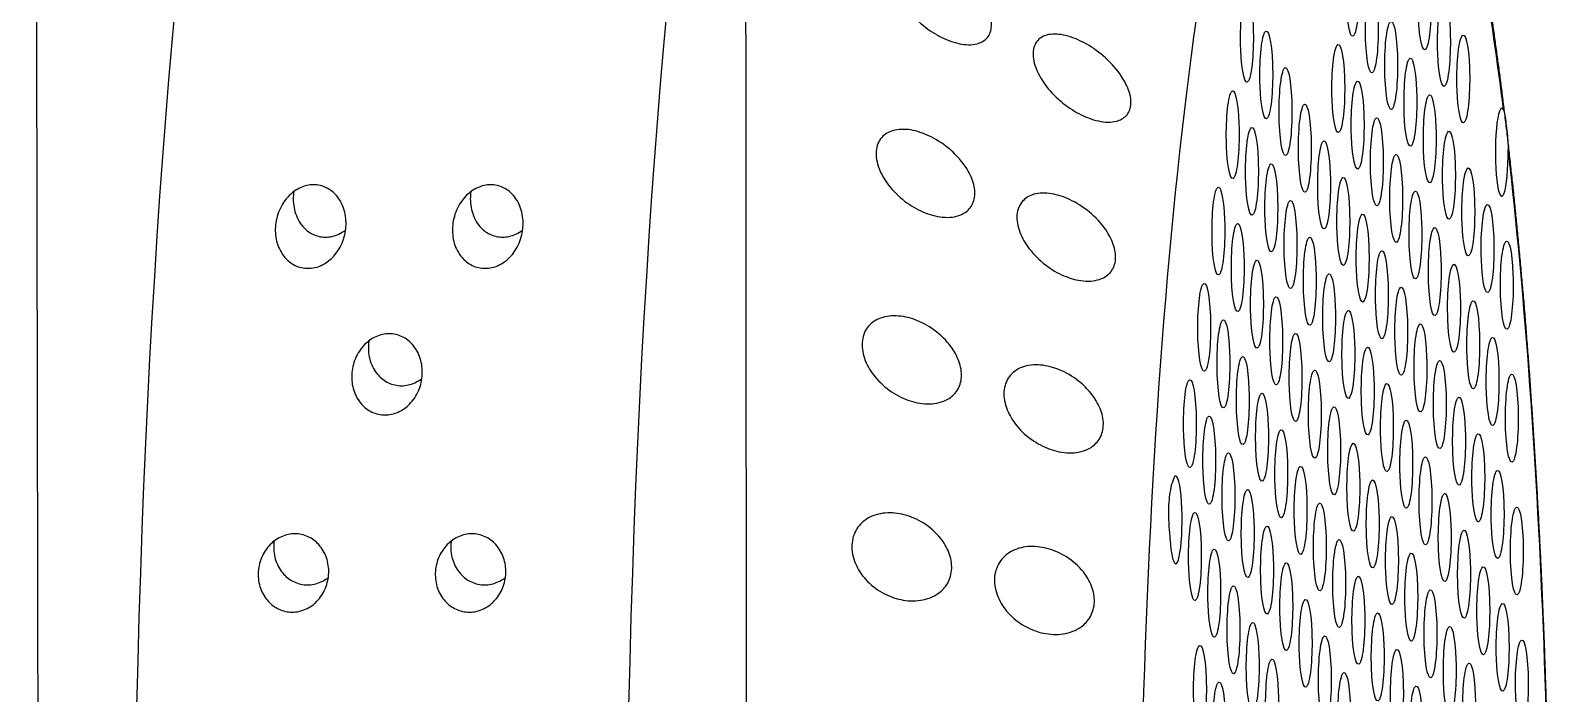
# Model space of a CAD drawing. Extents: x 413 to 494, y 628 to 766.
# Drawn here: x 436.242 to 437.821, y 682.244 to 682.93 of the extents above; entities that cross this region are included whole.
import ezdxf

# ---------------------------------------------------------------- set-up
doc = ezdxf.new("R2010")
doc.units = 0
doc.header["$MEASUREMENT"] = 0
for name, color, linetype in [('1', 4, 'Continuous'), ('BDIM_CYAN', 4, 'Continuous'), ('BDIM_YELLOW', 2, 'Continuous')]:
    doc.layers.add(name, color=color, linetype=linetype)

# ---------------------------------------------------------------- blocks, each defined once
blk = doc.blocks.new('2018 BEAM (110V)')
at = {"layer": 'BDIM_CYAN', "flags": 128}
for points in [[(23.5936, 43.2542), (23.599, 39.3431), (23.6003, 37.3875), (23.6051, 35.432)], [(22.8592, 42.8495), (22.8684, 37.7694), (22.8749, 34.4844)]]:
    blk.add_lwpolyline(points, dxfattribs=at)
at = {"layer": 'BDIM_YELLOW'}
for centre, major_axis, start_param, end_param in [((23.2391, 38.4849), (0, -1.875), 3.141593, 6.283185), ((23.748, 38.4849), (0, -1.875), 3.141593, 6.283185), ((24.2139, 38.4849), (0, -1.4272), 2.994561, 6.430217), ((24.2268, 39.5088), (0, 0.0455), 0.253665, 6.53685), ((24.3014, 39.4948), (0, 0.0455), 0.253665, 6.53685), ((24.2285, 38.4849), (0, -1.3917), 2.276318, 2.419801), ((24.1175, 39.4611), (0, 0.0455), 0.253665, 6.53685), ((24.2467, 39.4709), (0, 0.0455), 0.253665, 6.53685), ((24.3213, 39.4569), (0, 0.0455), 0.253665, 6.53685), ((24.2667, 39.4331), (0, 0.0455), 0.253665, 6.53685), ((24.1375, 39.4232), (0, 0.0455), 0.253665, 6.53685), ((24.3413, 39.4191), (0, 0.0455), 0.253665, 6.53685), ((24.212, 39.4092), (0, 0.0455), 0.253665, 6.53685), ((24.1574, 39.3854), (0, 0.0455), 0.253665, 6.53685), ((24.2866, 39.3952), (0, 0.0455), 0.253665, 6.53685), ((24.232, 39.3714), (0, 0.0455), 0.253665, 6.53685), ((24.1028, 39.3615), (0, 0.0455), 0.253665, 6.53685), ((24.3066, 39.3573), (0, 0.0455), 0.253665, 6.53685), ((24.1774, 39.3475), (0, 0.0455), 0.253665, 6.53685), ((24.2519, 39.3335), (0, 0.0455), 0.253665, 6.53685), ((24.3811, 39.3433), (0, 0.0455), 6.025162, 11.05551), ((24.1227, 39.3236), (0, 0.0455), 0.253665, 6.53685), ((24.3265, 39.3195), (0, 0.0455), 0.253665, 6.53685), ((24.1973, 39.3096), (0, 0.0455), 0.253665, 6.53685), ((24.1427, 39.2858), (0, 0.0455), 0.253665, 6.53685), ((24.2719, 39.2956), (0, 0.0455), 0.253665, 6.53685), ((24.2285, 38.4849), (0, -1.3917), 1.410939, 2.237983), ((24.2172, 39.2718), (0, 0.0455), 0.253665, 6.53685), ((24.3465, 39.2816), (0, 0.0455), 0.253665, 6.53685), ((24.088, 39.2619), (0, 0.0455), 0.253665, 6.53685), ((24.2918, 39.2578), (0, 0.0455), 0.253665, 6.53685), ((24.1626, 39.2479), (0, 0.0455), 0.253665, 6.53685), ((24.3664, 39.2437), (0, 0.0455), 0.253665, 6.53685), ((24.108, 39.2241), (0, 0.0455), 0.253665, 6.53685), ((24.2372, 39.2339), (0, 0.0455), 0.253665, 6.53685), ((24.1825, 39.21), (0, 0.0455), 0.253665, 6.53685), ((24.3118, 39.2199), (0, 0.0455), 0.253665, 6.53685), ((24.2571, 39.196), (0, 0.0455), 0.253665, 6.53685), ((24.3863, 39.2059), (0, 0.0455), 0.253665, 6.53685), ((24.1279, 39.1862), (0, 0.0455), 0.253665, 6.53685), ((24.3317, 39.182), (0, 0.0455), 0.253665, 6.53685), ((24.0733, 39.1623), (0, 0.0455), 0.253665, 6.53685), ((24.2025, 39.1722), (0, 0.0455), 0.253665, 6.53685), ((24.1478, 39.1483), (0, 0.0455), 0.253665, 6.53685), ((24.2771, 39.1582), (0, 0.0455), 0.253665, 6.53685), ((24.3516, 39.1442), (0, 0.0455), 0.253665, 6.53685), ((24.2224, 39.1343), (0, 0.0455), 0.253665, 6.53685), ((24.0932, 39.1245), (0, 0.0455), 0.253665, 6.53685), ((24.297, 39.1203), (0, 0.0455), 0.253665, 6.53685), ((24.1678, 39.1105), (0, 0.0455), 0.253665, 6.53685), ((24.2424, 39.0964), (0, 0.0455), 0.253665, 6.53685), ((24.3716, 39.1063), (0, 0.0455), 0.253665, 6.53685), ((24.1132, 39.0866), (0, 0.0455), 0.253665, 6.53685), ((24.317, 39.0824), (0, 0.0455), 0.253665, 6.53685), ((24.1877, 39.0726), (0, 0.0455), 0.253665, 6.53685), ((24.3915, 39.0684), (0, 0.0455), 0.253665, 6.53685), ((24.0585, 39.0627), (0, 0.0455), 0.253665, 6.53685), ((24.1331, 39.0487), (0, 0.0455), 0.253665, 6.53685), ((24.2623, 39.0586), (0, 0.0455), 0.253665, 6.53685), ((24.2077, 39.0347), (0, 0.0455), 0.253665, 6.53685), ((24.3369, 39.0446), (0, 0.0455), 0.253665, 6.53685), ((24.0785, 39.0249), (0, 0.0455), 0.253665, 6.53685), ((24.2823, 39.0207), (0, 0.0455), 0.253665, 6.53685), ((24.153, 39.0109), (0, 0.0455), 0.253665, 6.53685), ((24.3568, 39.0067), (0, 0.0455), 0.253665, 6.53685), ((24.0984, 38.987), (0, 0.0455), 0.253665, 6.53685), ((24.2276, 38.9969), (0, 0.0455), 0.253665, 6.53685), ((24.173, 38.973), (0, 0.0455), 0.253665, 6.53685), ((24.3022, 38.9828), (0, 0.0455), 0.253665, 6.53685), ((24.0438, 38.9632), (0, 0.0455), 1.836372, 6.86672), ((24.2476, 38.959), (0, 0.0455), 0.253665, 6.53685), ((24.3768, 38.9688), (0, 0.0455), 0.253665, 6.53685), ((24.1183, 38.9491), (0, 0.0455), 0.253665, 6.53685), ((24.3221, 38.945), (0, 0.0455), 0.253665, 6.53685), ((24.0637, 38.9253), (0, 0.0455), 0.253665, 6.53685), ((24.1929, 38.9351), (0, 0.0455), 0.253665, 6.53685), ((24.3967, 38.931), (0, 0.0455), 0.253665, 6.53685), ((24.1383, 38.9113), (0, 0.0455), 0.253665, 6.53685), ((24.2675, 38.9211), (0, 0.0455), 0.253665, 6.53685), ((24.3421, 38.9071), (0, 0.0455), 0.253665, 6.53685), ((24.2129, 38.8973), (0, 0.0455), 0.253665, 6.53685), ((24.0837, 38.8874), (0, 0.0455), 0.253665, 6.53685), ((24.2875, 38.8833), (0, 0.0455), 0.253665, 6.53685), ((24.1582, 38.8734), (0, 0.0455), 0.253665, 6.53685), ((24.2328, 38.8594), (0, 0.0455), 0.253665, 6.53685), ((24.362, 38.8692), (0, 0.0455), 0.253665, 6.53685), ((24.1036, 38.8496), (0, 0.0455), 0.253665, 6.53685), ((24.3074, 38.8454), (0, 0.0455), 0.253665, 6.53685), ((24.1782, 38.8355), (0, 0.0455), 0.253665, 6.53685), ((24.382, 38.8314), (0, 0.0455), 0.253665, 6.53685), ((24.2528, 38.8215), (0, 0.0455), 0.253665, 6.53685), ((24.1235, 38.8117), (0, 0.0455), 0.253665, 6.53685), ((24.1981, 38.7977), (0, 0.0455), 0.253665, 6.53685), ((24.3273, 38.8075), (0, 0.0455), 0.253665, 6.53685), ((24.0689, 38.7878), (0, 0.0455), 0.253665, 6.53685), ((24.2727, 38.7837), (0, 0.0455), 0.253665, 6.53685), ((24.4019, 38.7935), (0, 0.0455), 0.253665, 6.53685), ((24.1435, 38.7738), (0, 0.0455), 0.253665, 6.53685), ((24.3473, 38.7697), (0, 0.0455), 0.253665, 6.53685), ((24.0888, 38.75), (0, 0.0455), 0.253665, 6.53685), ((24.2181, 38.7598), (0, 0.0455), 0.253665, 6.53685), ((24.2926, 38.7458), (0, 0.0455), 0.253665, 6.53685)]:
    blk.add_ellipse(centre, major_axis=major_axis, ratio=0.145722, start_param=start_param, end_param=end_param, dxfattribs=at)
blk.add_open_spline([(24.4288, 38.2452), (24.4303, 38.3189), (24.4313, 38.393), (24.4318, 38.4673), (24.4316, 38.5417), (24.4309, 38.616), (24.4296, 38.6899), (24.4277, 38.7632), (24.4253, 38.8357), (24.4223, 38.9073), (24.4187, 38.9777), (24.4146, 39.0467), (24.41, 39.1141), (24.4049, 39.1798), (24.3992, 39.2436), (24.3931, 39.3053), (24.3865, 39.3648), (24.3794, 39.4218), (24.3719, 39.4762), (24.3639, 39.5279), (24.3556, 39.5768), (24.3468, 39.6227), (24.3376, 39.6656), (24.3281, 39.7054), (24.3182, 39.742), (24.3078, 39.7754), (24.297, 39.8055), (24.2856, 39.8326), (24.2734, 39.8567), (24.2599, 39.878), (24.2443, 39.8967)], degree=1, dxfattribs=at)
for points, knots in [([(23.7993, 39.4633), (23.7932, 39.4666), (23.7867, 39.471), (23.7745, 39.4814), (23.7688, 39.4875), (23.7605, 39.4989), (23.757, 39.505), (23.7537, 39.514), (23.7529, 39.517), (23.752, 39.5227), (23.7519, 39.5254), (23.7525, 39.5305), (23.7531, 39.5328), (23.7551, 39.5369), (23.7565, 39.5387), (23.7613, 39.543), (23.7657, 39.5446), (23.7754, 39.5459), (23.7817, 39.5452), (23.7947, 39.5415), (23.8014, 39.5386), (23.8139, 39.5314), (23.8207, 39.5266), (23.8332, 39.5152), (23.839, 39.5086), (23.8466, 39.4972), (23.8494, 39.4919), (23.8529, 39.4815), (23.8536, 39.4763), (23.8526, 39.4676), (23.8509, 39.4638), (23.8455, 39.4582), (23.8419, 39.4564), (23.8328, 39.454), (23.8263, 39.4542), (23.8128, 39.4572), (23.8057, 39.4599), (23.7993, 39.4633)], [0, 0, 0, 0, 0.0233552, 0.0233552, 0.0467103, 0.0467103, 0.0658795, 0.0658795, 0.0754641, 0.0754641, 0.0850487, 0.0850487, 0.0946332, 0.0946332, 0.1042178, 0.1042178, 0.123387, 0.123387, 0.1467421, 0.1467421, 0.1700973, 0.1700973, 0.1945396, 0.1945396, 0.2189818, 0.2189818, 0.2355966, 0.2355966, 0.2522113, 0.2522113, 0.2688261, 0.2688261, 0.2854408, 0.2854408, 0.3098831, 0.3098831, 0.3343253, 0.3343253, 0.3343253, 0.3343253]), ([(23.9437, 39.3833), (23.9375, 39.3866), (23.931, 39.3909), (23.9187, 39.4014), (23.913, 39.4074), (23.9047, 39.4189), (23.9012, 39.425), (23.8979, 39.434), (23.8971, 39.437), (23.8962, 39.4427), (23.8961, 39.4455), (23.8967, 39.4505), (23.8974, 39.4528), (23.8994, 39.4569), (23.9007, 39.4587), (23.9056, 39.4631), (23.9099, 39.4647), (23.9197, 39.4659), (23.926, 39.4652), (23.939, 39.4615), (23.9457, 39.4585), (23.9582, 39.4514), (23.9649, 39.4465), (23.9775, 39.4351), (23.9833, 39.4286), (23.9908, 39.4172), (23.9936, 39.4119), (23.9972, 39.4015), (23.9979, 39.3964), (23.9969, 39.3876), (23.9952, 39.3838), (23.9898, 39.3782), (23.9862, 39.3764), (23.9771, 39.3741), (23.9706, 39.3742), (23.9571, 39.3771), (23.95, 39.3799), (23.9437, 39.3833)], [0, 0, 0, 0, 0.023389, 0.023389, 0.0467779, 0.0467779, 0.0659746, 0.0659746, 0.0755729, 0.0755729, 0.0851712, 0.0851712, 0.0947696, 0.0947696, 0.1043679, 0.1043679, 0.1235645, 0.1235645, 0.1469535, 0.1469535, 0.1703425, 0.1703425, 0.1947513, 0.1947513, 0.2191601, 0.2191601, 0.2357472, 0.2357472, 0.2523342, 0.2523342, 0.2689213, 0.2689213, 0.2855084, 0.2855084, 0.3099172, 0.3099172, 0.334326, 0.334326, 0.334326, 0.334326]), ([(24.3828, 39.3873), (24.383, 39.387), (24.3832, 39.3867), (24.3839, 39.3847), (24.3843, 39.3824), (24.385, 39.377), (24.3853, 39.3742), (24.3861, 39.3677), (24.3865, 39.3641), (24.3873, 39.3557), (24.3877, 39.3509), (24.3878, 39.3461)], [-0.10333223, -0.10333223, -0.10333223, -0.10333223, -0.09981809, -0.09981809, -0.08531374, -0.08531374, -0.07331614, -0.07331614, -0.06095866, -0.06095866, -0.0463084, -0.0463084, -0.0463084, -0.0463084]), ([(23.7824, 39.2817), (23.7762, 39.2843), (23.7696, 39.2881), (23.7572, 39.2976), (23.7514, 39.3033), (23.7429, 39.3145), (23.7393, 39.3205), (23.7358, 39.3297), (23.7349, 39.3328), (23.7339, 39.3389), (23.7338, 39.3418), (23.7342, 39.3473), (23.7348, 39.3499), (23.7368, 39.3546), (23.7381, 39.3567), (23.7428, 39.3621), (23.7471, 39.3645), (23.7569, 39.3672), (23.7632, 39.3674), (23.7762, 39.3653), (23.783, 39.363), (23.7955, 39.357), (23.8024, 39.3527), (23.8152, 39.3422), (23.8211, 39.336), (23.8289, 39.3247), (23.8318, 39.3194), (23.8355, 39.3087), (23.8364, 39.3032), (23.8355, 39.2937), (23.8339, 39.2893), (23.8286, 39.2825), (23.8251, 39.2801), (23.816, 39.2763), (23.8095, 39.2756), (23.7959, 39.2769), (23.7888, 39.2789), (23.7824, 39.2817)], [0, 0, 0, 0, 0.0233552, 0.0233552, 0.0467103, 0.0467103, 0.0658795, 0.0658795, 0.0754641, 0.0754641, 0.0850487, 0.0850487, 0.0946332, 0.0946332, 0.1042178, 0.1042178, 0.123387, 0.123387, 0.1467421, 0.1467421, 0.1700973, 0.1700973, 0.1945396, 0.1945396, 0.2189818, 0.2189818, 0.2355966, 0.2355966, 0.2522113, 0.2522113, 0.2688261, 0.2688261, 0.2854408, 0.2854408, 0.3098831, 0.3098831, 0.3343253, 0.3343253, 0.3343253, 0.3343253]), ([(23.152, 39.3097), (23.1566, 39.3097), (23.1612, 39.3086), (23.1694, 39.3046), (23.173, 39.3016), (23.1793, 39.2943), (23.182, 39.289), (23.1853, 39.2778), (23.1859, 39.2718), (23.1851, 39.2608), (23.1838, 39.2549), (23.1791, 39.2438), (23.1756, 39.2386), (23.1683, 39.2312), (23.1644, 39.2283), (23.1556, 39.2243), (23.1508, 39.2233), (23.1417, 39.2233), (23.1371, 39.2243), (23.1288, 39.2283), (23.1252, 39.2312), (23.1188, 39.2386), (23.116, 39.2438), (23.1127, 39.2549), (23.1122, 39.2608), (23.1129, 39.2718), (23.1143, 39.2778), (23.1191, 39.289), (23.1226, 39.2943), (23.13, 39.3016), (23.1339, 39.3046), (23.1427, 39.3086), (23.1475, 39.3097), (23.152, 39.3097)], [0, 0, 0, 0, 0.0137694, 0.0137694, 0.0275389, 0.0275389, 0.045875, 0.045875, 0.0642111, 0.0642111, 0.0822466, 0.0822466, 0.1002822, 0.1002822, 0.114005, 0.114005, 0.1277279, 0.1277279, 0.1414507, 0.1414507, 0.1551736, 0.1551736, 0.1732091, 0.1732091, 0.1912446, 0.1912446, 0.2095807, 0.2095807, 0.2279168, 0.2279168, 0.2416863, 0.2416863, 0.2554557, 0.2554557, 0.2554557, 0.2554557]), ([(23.3352, 39.3097), (23.3397, 39.3097), (23.3444, 39.3086), (23.3526, 39.3046), (23.3561, 39.3016), (23.3624, 39.2943), (23.3652, 39.289), (23.3685, 39.2778), (23.369, 39.2718), (23.3683, 39.2608), (23.367, 39.2549), (23.3623, 39.2438), (23.3588, 39.2386), (23.3515, 39.2312), (23.3475, 39.2283), (23.3387, 39.2243), (23.334, 39.2233), (23.3249, 39.2233), (23.3202, 39.2243), (23.312, 39.2283), (23.3084, 39.2312), (23.302, 39.2386), (23.2992, 39.2438), (23.2959, 39.2549), (23.2954, 39.2608), (23.2961, 39.2718), (23.2975, 39.2778), (23.3023, 39.289), (23.3058, 39.2943), (23.3131, 39.3016), (23.3171, 39.3046), (23.3259, 39.3086), (23.3307, 39.3097), (23.3352, 39.3097)], [0, 0, 0, 0, 0.0137694, 0.0137694, 0.0275389, 0.0275389, 0.045875, 0.045875, 0.0642111, 0.0642111, 0.0822466, 0.0822466, 0.1002822, 0.1002822, 0.114005, 0.114005, 0.1277279, 0.1277279, 0.1414507, 0.1414507, 0.1551736, 0.1551736, 0.1732091, 0.1732091, 0.1912446, 0.1912446, 0.2095807, 0.2095807, 0.2279168, 0.2279168, 0.2416863, 0.2416863, 0.2554557, 0.2554557, 0.2554557, 0.2554557]), ([(23.1315, 39.3025), (23.1313, 39.3014), (23.1312, 39.3003), (23.1307, 39.2937), (23.1312, 39.2877), (23.1344, 39.2763), (23.1372, 39.2709), (23.1436, 39.2635), (23.1471, 39.2606), (23.1553, 39.2566), (23.1599, 39.2555), (23.1689, 39.2555), (23.1737, 39.2566), (23.1806, 39.2598), (23.183, 39.2612), (23.1852, 39.2629)], [0.06228793, 0.06228793, 0.06228793, 0.06228793, 0.06587176, 0.06587176, 0.08466047, 0.08466047, 0.10344918, 0.10344918, 0.11715342, 0.11715342, 0.13085765, 0.13085765, 0.14456189, 0.14456189, 0.15250533, 0.15250533, 0.15250533, 0.15250533]), ([(23.3146, 39.3025), (23.3145, 39.3014), (23.3144, 39.3003), (23.3139, 39.2937), (23.3143, 39.2877), (23.3176, 39.2763), (23.3203, 39.2709), (23.3267, 39.2635), (23.3303, 39.2606), (23.3384, 39.2566), (23.3431, 39.2555), (23.3521, 39.2555), (23.3569, 39.2566), (23.3638, 39.2598), (23.3662, 39.2612), (23.3683, 39.2629)], [0.06228793, 0.06228793, 0.06228793, 0.06228793, 0.06587176, 0.06587176, 0.08466047, 0.08466047, 0.10344918, 0.10344918, 0.11715342, 0.11715342, 0.13085765, 0.13085765, 0.14456189, 0.14456189, 0.15250533, 0.15250533, 0.15250533, 0.15250533]), ([(23.9281, 39.2157), (23.9219, 39.2183), (23.9153, 39.2221), (23.9029, 39.2316), (23.8971, 39.2374), (23.8885, 39.2485), (23.8849, 39.2545), (23.8814, 39.2638), (23.8805, 39.2669), (23.8795, 39.2729), (23.8794, 39.2759), (23.8799, 39.2814), (23.8805, 39.284), (23.8824, 39.2887), (23.8837, 39.2908), (23.8885, 39.2962), (23.8928, 39.2986), (23.9025, 39.3013), (23.9088, 39.3015), (23.9219, 39.2993), (23.9287, 39.297), (23.9412, 39.291), (23.9481, 39.2868), (23.9609, 39.2762), (23.9668, 39.27), (23.9745, 39.2588), (23.9774, 39.2535), (23.9812, 39.2427), (23.982, 39.2373), (23.9812, 39.2277), (23.9795, 39.2234), (23.9743, 39.2166), (23.9707, 39.2142), (23.9617, 39.2104), (23.9552, 39.2097), (23.9416, 39.2109), (23.9345, 39.2129), (23.9281, 39.2157)], [0, 0, 0, 0, 0.023389, 0.023389, 0.0467779, 0.0467779, 0.0659746, 0.0659746, 0.0755729, 0.0755729, 0.0851712, 0.0851712, 0.0947696, 0.0947696, 0.1043679, 0.1043679, 0.1235645, 0.1235645, 0.1469535, 0.1469535, 0.1703425, 0.1703425, 0.1947513, 0.1947513, 0.2191601, 0.2191601, 0.2357472, 0.2357472, 0.2523342, 0.2523342, 0.2689213, 0.2689213, 0.2855084, 0.2855084, 0.3099172, 0.3099172, 0.334326, 0.334326, 0.334326, 0.334326]), ([(23.769, 39.0863), (23.7628, 39.0883), (23.7562, 39.0915), (23.7436, 39.0999), (23.7377, 39.1052), (23.7289, 39.1159), (23.7252, 39.1217), (23.7215, 39.131), (23.7206, 39.1342), (23.7195, 39.1404), (23.7193, 39.1435), (23.7197, 39.1494), (23.7202, 39.1522), (23.722, 39.1575), (23.7233, 39.1599), (23.728, 39.1662), (23.7322, 39.1692), (23.7419, 39.1734), (23.7482, 39.1744), (23.7612, 39.1739), (23.768, 39.1724), (23.7807, 39.1677), (23.7876, 39.1641), (23.8006, 39.1546), (23.8066, 39.1488), (23.8146, 39.1379), (23.8176, 39.1326), (23.8216, 39.1217), (23.8225, 39.1161), (23.8219, 39.1059), (23.8203, 39.101), (23.8152, 39.0932), (23.8117, 39.0901), (23.8027, 39.085), (23.7962, 39.0834), (23.7826, 39.083), (23.7755, 39.0842), (23.769, 39.0863)], [0, 0, 0, 0, 0.0233552, 0.0233552, 0.0467103, 0.0467103, 0.0658795, 0.0658795, 0.0754641, 0.0754641, 0.0850487, 0.0850487, 0.0946332, 0.0946332, 0.1042178, 0.1042178, 0.123387, 0.123387, 0.1467421, 0.1467421, 0.1700973, 0.1700973, 0.1945396, 0.1945396, 0.2189818, 0.2189818, 0.2355966, 0.2355966, 0.2522113, 0.2522113, 0.2688261, 0.2688261, 0.2854408, 0.2854408, 0.3098831, 0.3098831, 0.3343253, 0.3343253, 0.3343253, 0.3343253]), ([(23.2302, 39.1556), (23.2348, 39.1556), (23.2395, 39.1546), (23.2479, 39.1506), (23.2516, 39.1476), (23.2579, 39.1404), (23.2607, 39.1354), (23.2641, 39.1246), (23.2647, 39.1189), (23.2642, 39.1082), (23.263, 39.1025), (23.2585, 39.0918), (23.2552, 39.0869), (23.2481, 39.0797), (23.2441, 39.0767), (23.2352, 39.0727), (23.2304, 39.0717), (23.2214, 39.0717), (23.2166, 39.0727), (23.2082, 39.0767), (23.2045, 39.0797), (23.1981, 39.0869), (23.1953, 39.0918), (23.1919, 39.1025), (23.1912, 39.1082), (23.1918, 39.1189), (23.193, 39.1246), (23.1976, 39.1354), (23.2009, 39.1404), (23.208, 39.1476), (23.212, 39.1506), (23.2209, 39.1546), (23.2257, 39.1556), (23.2302, 39.1556)], [0, 0, 0, 0, 0.0137869, 0.0137869, 0.0275738, 0.0275738, 0.0446423, 0.0446423, 0.0617107, 0.0617107, 0.0785623, 0.0785623, 0.0954139, 0.0954139, 0.1091701, 0.1091701, 0.1229264, 0.1229264, 0.1366826, 0.1366826, 0.1504388, 0.1504388, 0.1672904, 0.1672904, 0.184142, 0.184142, 0.2012104, 0.2012104, 0.2182789, 0.2182789, 0.2320658, 0.2320658, 0.2458527, 0.2458527, 0.2458527, 0.2458527]), ([(23.2092, 39.1482), (23.209, 39.1468), (23.2089, 39.1455), (23.2085, 39.1389), (23.209, 39.1331), (23.2124, 39.1222), (23.2152, 39.1171), (23.2216, 39.1099), (23.2253, 39.1069), (23.2336, 39.103), (23.2383, 39.1019), (23.2474, 39.1019), (23.2522, 39.103), (23.2593, 39.1062), (23.2618, 39.1077), (23.2641, 39.1094)], [0.05855005, 0.05855005, 0.05855005, 0.05855005, 0.06274523, 0.06274523, 0.08007431, 0.08007431, 0.09740339, 0.09740339, 0.1111441, 0.1111441, 0.12488481, 0.12488481, 0.13862551, 0.13862551, 0.14691934, 0.14691934, 0.14691934, 0.14691934]), ([(23.9159, 39.0356), (23.9096, 39.0376), (23.9029, 39.0407), (23.8903, 39.0491), (23.8844, 39.0544), (23.8757, 39.0651), (23.872, 39.071), (23.8683, 39.0802), (23.8674, 39.0834), (23.8662, 39.0897), (23.866, 39.0928), (23.8664, 39.0987), (23.867, 39.1015), (23.8688, 39.1068), (23.8701, 39.1091), (23.8747, 39.1155), (23.879, 39.1185), (23.8886, 39.1227), (23.8949, 39.1237), (23.908, 39.1232), (23.9148, 39.1216), (23.9275, 39.1169), (23.9344, 39.1133), (23.9474, 39.1038), (23.9534, 39.098), (23.9614, 39.0871), (23.9644, 39.0819), (23.9683, 39.071), (23.9693, 39.0653), (23.9686, 39.0551), (23.9671, 39.0503), (23.962, 39.0425), (23.9585, 39.0394), (23.9495, 39.0343), (23.943, 39.0327), (23.9294, 39.0323), (23.9223, 39.0335), (23.9159, 39.0356)], [0, 0, 0, 0, 0.023389, 0.023389, 0.0467779, 0.0467779, 0.0659746, 0.0659746, 0.0755729, 0.0755729, 0.0851712, 0.0851712, 0.0947696, 0.0947696, 0.1043679, 0.1043679, 0.1235645, 0.1235645, 0.1469535, 0.1469535, 0.1703425, 0.1703425, 0.1947513, 0.1947513, 0.2191601, 0.2191601, 0.2357472, 0.2357472, 0.2523342, 0.2523342, 0.2689213, 0.2689213, 0.2855084, 0.2855084, 0.3099172, 0.3099172, 0.334326, 0.334326, 0.334326, 0.334326]), ([(24.0374, 38.9512), (24.0373, 38.953), (24.0372, 38.9548), (24.0369, 38.9612), (24.0367, 38.9658), (24.0366, 38.9741), (24.0367, 38.9778), (24.0373, 38.9849), (24.0377, 38.9883), (24.0388, 38.9952), (24.0395, 38.9985), (24.0401, 39.0011)], [-0.10333581, -0.10333581, -0.10333581, -0.10333581, -0.09774084, -0.09774084, -0.08402044, -0.08402044, -0.07264257, -0.07264257, -0.06085918, -0.06085918, -0.04630941, -0.04630941, -0.04630941, -0.04630941]), ([(23.7595, 38.8807), (23.7533, 38.8821), (23.7465, 38.8845), (23.7338, 38.8917), (23.7278, 38.8964), (23.7189, 38.9064), (23.715, 38.912), (23.7112, 38.9212), (23.7102, 38.9244), (23.709, 38.9308), (23.7087, 38.934), (23.709, 38.9401), (23.7095, 38.9431), (23.7112, 38.9488), (23.7124, 38.9514), (23.7169, 38.9586), (23.7211, 38.9623), (23.7307, 38.9679), (23.7369, 38.9697), (23.75, 38.9708), (23.7568, 38.97), (23.7696, 38.9667), (23.7766, 38.9638), (23.7897, 38.9555), (23.7959, 38.9502), (23.8041, 38.9398), (23.8072, 38.9348), (23.8113, 38.9239), (23.8123, 38.9181), (23.8119, 38.9074), (23.8104, 38.9022), (23.8055, 38.8934), (23.802, 38.8899), (23.7932, 38.8835), (23.7867, 38.881), (23.7732, 38.879), (23.766, 38.8794), (23.7595, 38.8807)], [0, 0, 0, 0, 0.0233552, 0.0233552, 0.0467103, 0.0467103, 0.0658795, 0.0658795, 0.0754641, 0.0754641, 0.0850487, 0.0850487, 0.0946332, 0.0946332, 0.1042178, 0.1042178, 0.123387, 0.123387, 0.1467421, 0.1467421, 0.1700973, 0.1700973, 0.1945396, 0.1945396, 0.2189818, 0.2189818, 0.2355966, 0.2355966, 0.2522113, 0.2522113, 0.2688261, 0.2688261, 0.2854408, 0.2854408, 0.3098831, 0.3098831, 0.3343253, 0.3343253, 0.3343253, 0.3343253]), ([(23.1327, 38.9488), (23.1372, 38.9488), (23.142, 38.9478), (23.1506, 38.9438), (23.1544, 38.9409), (23.1608, 38.9338), (23.1636, 38.9291), (23.1671, 38.9189), (23.1679, 38.9133), (23.1675, 38.9031), (23.1664, 38.8976), (23.1622, 38.8874), (23.1591, 38.8827), (23.1523, 38.8757), (23.1482, 38.8728), (23.1393, 38.8688), (23.1345, 38.8678), (23.1254, 38.8678), (23.1206, 38.8688), (23.112, 38.8728), (23.1081, 38.8757), (23.1017, 38.8827), (23.0989, 38.8874), (23.0953, 38.8976), (23.0946, 38.9031), (23.0949, 38.9133), (23.0961, 38.9189), (23.1003, 38.9291), (23.1035, 38.9338), (23.1103, 38.9409), (23.1144, 38.9438), (23.1233, 38.9478), (23.1281, 38.9488), (23.1327, 38.9488)], [0, 0, 0, 0, 0.0138155, 0.0138155, 0.0276309, 0.0276309, 0.043476, 0.043476, 0.059321, 0.059321, 0.075022, 0.075022, 0.090723, 0.090723, 0.1045202, 0.1045202, 0.1183174, 0.1183174, 0.1321146, 0.1321146, 0.1459118, 0.1459118, 0.1616127, 0.1616127, 0.1773137, 0.1773137, 0.1931588, 0.1931588, 0.2090038, 0.2090038, 0.2228193, 0.2228193, 0.2366348, 0.2366348, 0.2366348, 0.2366348]), ([(23.1112, 38.9413), (23.111, 38.9397), (23.1109, 38.9382), (23.1106, 38.9316), (23.1113, 38.926), (23.1148, 38.9157), (23.1176, 38.911), (23.124, 38.9039), (23.1279, 38.901), (23.1365, 38.897), (23.1412, 38.896), (23.1503, 38.896), (23.1552, 38.897), (23.1624, 38.9002), (23.165, 38.9018), (23.1673, 38.9036)], [0.05527731, 0.05527731, 0.05527731, 0.05527731, 0.05987506, 0.05987506, 0.07583478, 0.07583478, 0.09179451, 0.09179451, 0.10558106, 0.10558106, 0.1193676, 0.1193676, 0.13315415, 0.13315415, 0.14170505, 0.14170505, 0.14170505, 0.14170505]), ([(23.3158, 38.9488), (23.3204, 38.9488), (23.3252, 38.9478), (23.3338, 38.9438), (23.3376, 38.9409), (23.344, 38.9338), (23.3468, 38.9291), (23.3503, 38.9189), (23.351, 38.9133), (23.3507, 38.9031), (23.3496, 38.8976), (23.3454, 38.8874), (23.3423, 38.8827), (23.3354, 38.8757), (23.3314, 38.8728), (23.3225, 38.8688), (23.3177, 38.8678), (23.3086, 38.8678), (23.3038, 38.8688), (23.2951, 38.8728), (23.2913, 38.8757), (23.2848, 38.8827), (23.282, 38.8874), (23.2785, 38.8976), (23.2778, 38.9031), (23.2781, 38.9133), (23.2792, 38.9189), (23.2835, 38.9291), (23.2866, 38.9338), (23.2935, 38.9409), (23.2976, 38.9438), (23.3064, 38.9478), (23.3113, 38.9488), (23.3158, 38.9488)], [0, 0, 0, 0, 0.0138155, 0.0138155, 0.0276309, 0.0276309, 0.043476, 0.043476, 0.059321, 0.059321, 0.075022, 0.075022, 0.090723, 0.090723, 0.1045202, 0.1045202, 0.1183174, 0.1183174, 0.1321146, 0.1321146, 0.1459118, 0.1459118, 0.1616127, 0.1616127, 0.1773137, 0.1773137, 0.1931588, 0.1931588, 0.2090038, 0.2090038, 0.2228193, 0.2228193, 0.2366348, 0.2366348, 0.2366348, 0.2366348]), ([(23.2944, 38.9413), (23.2942, 38.9397), (23.294, 38.9382), (23.2938, 38.9316), (23.2945, 38.926), (23.298, 38.9157), (23.3008, 38.911), (23.3072, 38.9039), (23.311, 38.901), (23.3196, 38.897), (23.3244, 38.896), (23.3335, 38.896), (23.3383, 38.897), (23.3455, 38.9002), (23.3481, 38.9018), (23.3505, 38.9036)], [0.05527731, 0.05527731, 0.05527731, 0.05527731, 0.05987506, 0.05987506, 0.07583478, 0.07583478, 0.09179451, 0.09179451, 0.10558106, 0.10558106, 0.1193676, 0.1193676, 0.13315415, 0.13315415, 0.14170505, 0.14170505, 0.14170505, 0.14170505]), ([(23.9071, 38.846), (23.9009, 38.8473), (23.8942, 38.8498), (23.8814, 38.857), (23.8754, 38.8617), (23.8664, 38.8717), (23.8626, 38.8773), (23.8588, 38.8865), (23.8578, 38.8897), (23.8565, 38.8961), (23.8563, 38.8993), (23.8565, 38.9055), (23.857, 38.9085), (23.8588, 38.9141), (23.86, 38.9168), (23.8645, 38.9239), (23.8687, 38.9276), (23.8783, 38.9332), (23.8845, 38.935), (23.8976, 38.9361), (23.9044, 38.9353), (23.9172, 38.932), (23.9242, 38.9291), (23.9373, 38.9208), (23.9435, 38.9155), (23.9516, 38.9051), (23.9547, 38.9001), (23.9589, 38.8892), (23.9599, 38.8834), (23.9595, 38.8728), (23.958, 38.8676), (23.9531, 38.8588), (23.9496, 38.8552), (23.9408, 38.8488), (23.9343, 38.8464), (23.9208, 38.8443), (23.9137, 38.8447), (23.9071, 38.846)], [0, 0, 0, 0, 0.023389, 0.023389, 0.0467779, 0.0467779, 0.0659746, 0.0659746, 0.0755729, 0.0755729, 0.0851712, 0.0851712, 0.0947696, 0.0947696, 0.1043679, 0.1043679, 0.1235645, 0.1235645, 0.1469535, 0.1469535, 0.1703425, 0.1703425, 0.1947513, 0.1947513, 0.2191601, 0.2191601, 0.2357472, 0.2357472, 0.2523342, 0.2523342, 0.2689213, 0.2689213, 0.2855084, 0.2855084, 0.3099172, 0.3099172, 0.334326, 0.334326, 0.334326, 0.334326])]:
    blk.add_open_spline(points, degree=3, knots=knots, dxfattribs=at)

msp = doc.modelspace()

# ---------------------------------------------------------------- block references
at = {"layer": '1'}
msp.add_blockref('2018 BEAM (110V)', (413.383, 643.4604), dxfattribs=at)

doc.saveas('drawing.dxf')
